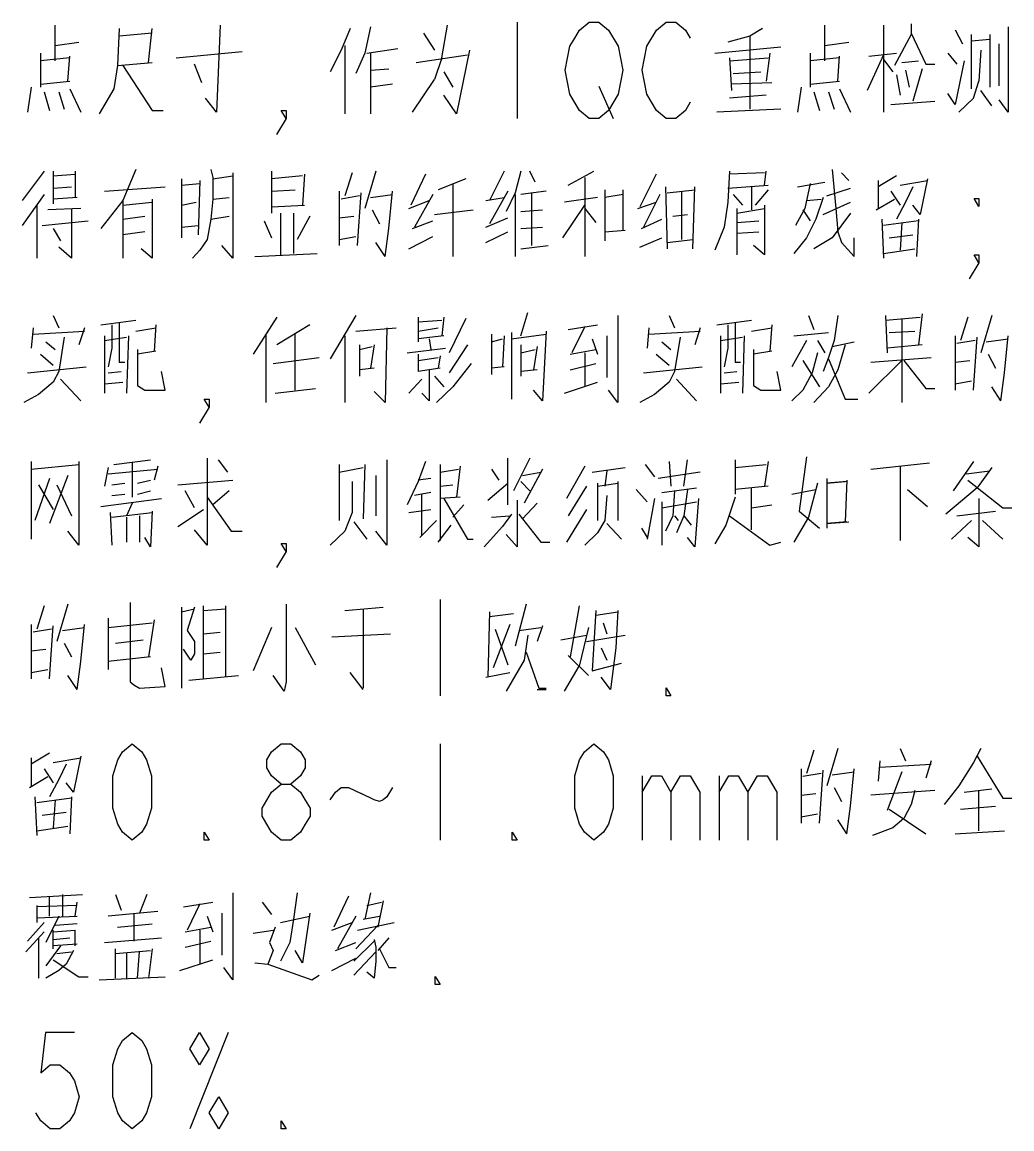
# Model space of a CAD drawing. Header units: millimetres. Extents: x 7 to 507, y -14 to 339.
# Drawn here: x 49.59 to 70.17, y 39.06 to 62.06 of the extents above; entities that cross this region are included whole.
import ezdxf

# ---------------------------------------------------------------- set-up
doc = ezdxf.new("R2010")
doc.units = ezdxf.units.MM
doc.header["$LTSCALE"] = 23.1
doc.layers.get('0').update_dxf_attribs({"linetype": 'CONTINUOUS'})

msp = doc.modelspace()

# ---------------------------------------------------------------- linework, layer by layer
at = {"color": 2}
for p, q in [((50.2798, 61.2539), (50.2798, 61.9958)), ((52.2226, 61.2216), (52.2988, 61.9313)), ((56.4131, 61.9313), (56.2226, 61.4797)), ((58.3179, 61.3184), (58.4322, 61.9958)), ((59.8798, 62.0603), (59.8798, 60.0603)), ((66.2798, 61.2539), (66.2798, 61.9958)), ((67.4988, 61.9958), (67.4988, 60.1894)), ((68.0703, 62.0281), (68.0703, 61.8345)), ((68.9845, 61.899), (69.1369, 61.6087)), ((50.2798, 61.5765), (50.775, 61.641)), ((52.2988, 61.8345), (51.6131, 61.77)), ((57.9369, 61.8345), (58.1655, 61.4797)), ((64.7179, 61.77), (64.7179, 60.2539)), ((66.2798, 61.5765), (66.775, 61.641)), ((68.0703, 61.8023), (67.7274, 61.1571)), ((69.3274, 60.6732), (69.3274, 61.8023)), ((69.3274, 61.6732), (69.7084, 61.7055)), ((69.7084, 61.8023), (69.7084, 60.7055)), ((49.975, 61.4152), (49.975, 60.7055)), ((52.7941, 61.3184), (54.1655, 61.4474)), ((56.2226, 61.4797), (55.9941, 61.0281)), ((56.2988, 61.5765), (56.2988, 60.1571)), ((56.756, 61.4152), (57.4036, 61.5119)), ((56.8322, 61.4152), (56.8322, 60.1571)), ((63.9941, 61.4152), (65.3655, 61.5442)), ((65.1369, 61.4152), (65.0607, 60.8345)), ((65.975, 61.4152), (65.975, 60.7055)), ((67.1941, 61.3506), (67.7655, 61.4152)), ((68.8322, 61.4152), (69.0226, 61.1894)), ((69.5179, 61.4797), (69.4798, 60.8345)), ((69.8988, 60.7377), (69.8988, 61.6087)), ((50.5845, 61.3184), (49.975, 61.2539)), ((50.5465, 60.8345), (50.5845, 61.3506)), ((51.575, 61.1571), (52.2988, 61.2216)), ((53.3274, 60.8023), (53.175, 61.1894)), ((57.7845, 61.2216), (58.8512, 61.3829)), ((58.3179, 61.3184), (58.1655, 60.8668)), ((64.2988, 61.3184), (64.3369, 60.641)), ((64.2988, 61.2539), (65.0988, 61.3184)), ((66.5845, 61.3184), (65.975, 61.2539)), ((66.5465, 60.8345), (66.5845, 61.3506)), ((67.4988, 61.3829), (67.156, 60.641)), ((67.4988, 61.2861), (67.6893, 61.0281)), ((67.8798, 61.2216), (68.2226, 61.2539)), ((56.8322, 61.0603), (57.2131, 61.0926)), ((58.356, 61.0281), (58.5465, 60.7055)), ((64.375, 60.9958), (64.9465, 61.0281)), ((67.7655, 60.9635), (67.8417, 60.5442)), ((67.956, 61.0603), (68.0322, 60.7055)), ((68.2988, 61.0926), (68.1084, 60.4152)), ((49.975, 60.77), (50.5845, 60.8345)), ((57.2893, 60.77), (56.8322, 60.7055)), ((57.7084, 60.1894), (58.1655, 60.8668)), ((61.5798, 60.727), (61.8798, 60.0603)), ((65.175, 60.8023), (64.3369, 60.77)), ((65.975, 60.77), (66.5845, 60.8345)), ((49.7845, 60.7055), (49.7084, 60.1894)), ((50.0512, 60.6087), (50.1655, 60.2216)), ((50.356, 60.6087), (50.4703, 60.2539)), ((50.5845, 60.6732), (50.8131, 60.1894)), ((65.0607, 60.5442), (64.2988, 60.4797)), ((65.7846, 60.7055), (65.7084, 60.1894)), ((66.0512, 60.6087), (66.1655, 60.2216)), ((66.356, 60.6087), (66.4703, 60.2539)), ((66.5845, 60.6732), (66.8131, 60.1894)), ((69.7465, 60.3184), (69.5179, 60.641)), ((67.6512, 60.3506), (68.5655, 60.4152)), ((65.3655, 60.2539), (64.0322, 60.1894)), ((50.0512, 58.9636), (49.5941, 58.3506)), ((50.2417, 58.9636), (50.2417, 58.2861)), ((50.2417, 58.8668), (50.6988, 58.899)), ((50.6988, 58.9636), (50.6988, 58.4152)), ((54.775, 58.9636), (54.775, 58.0926)), ((55.4607, 58.899), (55.4226, 58.2539)), ((56.4512, 58.9313), (56.2988, 58.4474)), ((56.9465, 58.9636), (56.7179, 58.1894)), ((57.975, 58.899), (57.6703, 58.2539)), ((59.6131, 58.9636), (59.3084, 58.3506)), ((60.2607, 58.7377), (60.1465, 58.9636)), ((60.9465, 58.6732), (61.4798, 58.9636)), ((62.775, 58.899), (62.4322, 58.2216)), ((65.0226, 58.9313), (64.2988, 58.899)), ((65.0226, 58.6732), (65.0607, 58.9636)), ((66.6226, 58.9313), (66.775, 58.77)), ((52.9084, 58.8023), (52.9084, 57.5765)), ((52.9084, 58.6732), (53.2893, 58.7055)), ((53.2893, 58.77), (53.2512, 57.641)), ((53.556, 58.8023), (53.975, 58.8668)), ((55.4226, 58.8668), (54.775, 58.8023)), ((58.8131, 58.8023), (58.2417, 58.5765)), ((58.5465, 58.7055), (58.5465, 57.1894)), ((61.2893, 58.8345), (61.2893, 57.1894)), ((64.2607, 58.6087), (65.0988, 58.6732)), ((65.7084, 58.641), (66.2798, 58.7377)), ((67.7655, 58.8668), (67.3846, 58.641)), ((67.3846, 58.77), (67.3846, 58.1894)), ((67.8417, 58.6732), (68.4131, 58.77)), ((50.0512, 58.4797), (49.5941, 57.8345)), ((50.2417, 58.6087), (50.6226, 58.641)), ((51.3084, 58.5442), (52.5655, 58.641)), ((54.775, 58.5442), (55.2703, 58.5765)), ((56.1845, 58.5442), (56.1845, 57.4152)), ((56.6036, 58.4474), (56.2226, 58.3829)), ((56.5655, 57.4152), (56.6417, 58.5119)), ((56.8322, 58.4152), (57.2893, 58.4797)), ((58.1274, 58.4797), (57.7465, 57.8023)), ((59.6893, 58.5442), (59.3084, 57.8668)), ((59.8417, 58.4797), (59.8417, 57.1894)), ((60.4893, 58.5442), (59.956, 58.4797)), ((60.1845, 58.5119), (60.1845, 57.4152)), ((61.7084, 58.5765), (61.7084, 57.5119)), ((62.0893, 58.4797), (61.7084, 58.4152)), ((62.0893, 57.7377), (62.0893, 58.5765)), ((62.8512, 58.4797), (62.5084, 57.8023)), ((62.9655, 58.641), (63.0036, 57.3506)), ((63.0036, 58.5119), (63.575, 58.5765)), ((63.3084, 57.5442), (63.3084, 58.5442)), ((63.5369, 57.3506), (63.575, 58.641)), ((64.375, 58.4797), (64.5655, 58.2539)), ((64.756, 58.641), (64.756, 58.1571)), ((65.0988, 58.5765), (64.8322, 58.2539)), ((66.3179, 58.4474), (66.8131, 58.6087)), ((67.6512, 58.5442), (67.8417, 58.2539)), ((49.8988, 58.2539), (49.8988, 57.1571)), ((50.7369, 58.4152), (50.2417, 58.3829)), ((51.6893, 58.3506), (51.6893, 57.1571)), ((51.6893, 58.2539), (52.2988, 58.3184)), ((52.9084, 58.2539), (53.2131, 58.3184)), ((53.556, 58.3829), (53.8988, 58.4152)), ((54.775, 58.2216), (55.4607, 58.2539)), ((57.6322, 58.1894), (58.0512, 58.3506)), ((59.2322, 58.3506), (59.6131, 58.4152)), ((60.8322, 57.5765), (61.2893, 58.2539)), ((61.556, 58.4152), (60.8703, 58.3184)), ((62.3941, 58.1894), (62.775, 58.3184)), ((65.8988, 58.3506), (66.2036, 58.3829)), ((66.2417, 58.0603), (66.8131, 58.3184)), ((67.3465, 58.1571), (67.7274, 58.3829)), ((50.8131, 58.1894), (50.1274, 58.1571)), ((51.6893, 57.9636), (52.1465, 58.0281)), ((53.5179, 57.9636), (53.8988, 58.0281)), ((54.9655, 58.0926), (54.9655, 57.2216)), ((55.2322, 58.0926), (55.2322, 57.2539)), ((55.575, 58.0281), (55.3084, 57.5442)), ((56.1845, 57.9958), (56.4893, 58.0281)), ((56.8703, 58.1571), (57.0226, 57.8668)), ((58.1655, 58.0603), (58.9655, 58.1571)), ((59.2322, 57.8023), (59.6893, 57.9958)), ((59.956, 58.1248), (60.4131, 58.1571)), ((61.2893, 58.1894), (61.5179, 57.899)), ((62.4703, 57.77), (62.8893, 57.9636)), ((63.1179, 58.0281), (63.4226, 58.0603)), ((64.4512, 58.1894), (64.4512, 57.2216)), ((64.4512, 58.0926), (65.0226, 58.1894)), ((65.8226, 58.1571), (65.975, 57.9313)), ((67.4607, 57.9636), (67.4988, 57.1571)), ((68.2226, 57.9636), (68.1845, 57.1894)), ((50.0131, 57.8345), (50.9655, 57.9313)), ((50.2417, 57.77), (50.3941, 57.5119)), ((52.9084, 57.8023), (53.2512, 57.8345)), ((54.6226, 57.9313), (54.775, 57.5765)), ((57.7084, 57.77), (58.1274, 57.9313)), ((59.956, 57.77), (60.4131, 57.8023)), ((61.7084, 57.7055), (62.1274, 57.7377)), ((64.4512, 57.899), (64.9084, 57.9313)), ((68.2226, 57.9313), (67.4988, 57.8345)), ((67.8798, 57.899), (67.8417, 57.3184)), ((52.1465, 57.7055), (51.6893, 57.641)), ((56.1845, 57.5442), (56.5274, 57.6087)), ((57.6322, 57.3506), (58.1274, 57.6087)), ((59.2322, 57.4797), (59.6893, 57.7055)), ((62.4322, 57.3829), (62.8893, 57.5765)), ((63.0036, 57.4797), (63.5369, 57.5442)), ((64.4512, 57.6732), (64.9084, 57.7055)), ((67.6131, 57.5765), (68.1084, 57.641)), ((57.1369, 57.1894), (56.9465, 57.4797)), ((59.956, 57.3506), (60.5274, 57.4152)), ((67.4988, 57.2539), (68.1465, 57.3506)), ((54.4322, 57.1894), (55.7274, 57.2539)), ((50.2417, 55.9635), (50.356, 55.7055)), ((54.8893, 55.9313), (54.3941, 55.1571)), ((56.5274, 55.9635), (55.9941, 55.0603)), ((57.8226, 55.9313), (57.8226, 55.4152)), ((58.356, 55.9313), (58.3179, 55.5442)), ((58.8131, 55.899), (58.4703, 55.1894)), ((59.956, 55.5442), (60.1084, 56.0281)), ((63.0417, 55.9635), (63.156, 55.7055)), ((65.9369, 55.9635), (66.0512, 55.6732)), ((67.5369, 55.9635), (67.575, 55.1894)), ((67.5369, 55.8668), (68.2607, 55.9313)), ((67.8798, 55.899), (67.8798, 54.1571)), ((68.2988, 55.9958), (68.2226, 55.3506)), ((69.2512, 55.9313), (69.0988, 55.4474)), ((69.7465, 55.9635), (69.5179, 55.1894)), ((49.8226, 55.7055), (49.7845, 55.2861)), ((50.8893, 55.7055), (50.775, 55.3506)), ((51.2322, 55.77), (51.956, 55.8668)), ((51.6131, 55.8023), (51.6131, 54.9958)), ((51.956, 55.641), (52.375, 55.7055)), ((52.375, 55.77), (52.3369, 55.2216)), ((55.575, 55.77), (54.8893, 55.3506)), ((56.5274, 55.641), (57.3655, 55.7055)), ((57.8226, 55.8345), (58.3179, 55.8668)), ((57.8226, 55.641), (58.2417, 55.7055)), ((60.9465, 55.6732), (61.556, 55.77)), ((61.2893, 55.7377), (61.0226, 55.1894)), ((62.6226, 55.7055), (62.5846, 55.2861)), ((63.6893, 55.7055), (63.575, 55.3506)), ((64.0322, 55.77), (64.756, 55.8668)), ((64.4131, 55.8023), (64.4131, 54.9958)), ((64.756, 55.641), (65.175, 55.7055)), ((65.175, 55.77), (65.1369, 55.2216)), ((49.8226, 55.5765), (50.8893, 55.641)), ((51.3084, 55.5442), (51.3084, 54.3506)), ((51.3084, 55.4474), (51.7655, 55.5119)), ((51.8036, 55.5442), (51.7655, 54.3506)), ((54.6607, 55.5765), (54.6607, 54.1571)), ((55.2703, 54.4152), (55.2703, 55.5765)), ((56.2988, 55.5442), (56.2988, 54.1571)), ((58.356, 55.5442), (57.8226, 55.4797)), ((58.0512, 55.4797), (58.0893, 55.2539)), ((59.3464, 55.5765), (59.3464, 54.7377)), ((59.3464, 55.4152), (59.575, 55.4797)), ((59.6131, 55.5442), (59.575, 54.899)), ((59.7655, 55.6087), (59.7655, 54.2216)), ((59.7655, 55.4797), (60.4893, 55.5765)), ((61.4417, 55.4797), (61.556, 55.1571)), ((61.7465, 55.5442), (61.7465, 54.6732)), ((62.6226, 55.5765), (63.6893, 55.641)), ((64.1084, 55.5442), (64.1084, 54.3506)), ((64.1084, 55.4474), (64.5655, 55.5119)), ((64.6036, 55.5442), (64.5655, 54.3506)), ((65.8988, 55.4474), (65.5941, 54.899)), ((65.6322, 55.5442), (66.356, 55.6087)), ((66.1274, 55.4474), (66.2798, 55.1894)), ((67.6131, 55.6087), (68.1465, 55.641)), ((68.9845, 55.5442), (68.9845, 54.4152)), ((69.4036, 55.4474), (69.0226, 55.3829)), ((69.3655, 54.4152), (69.4417, 55.5119)), ((69.6322, 55.4152), (70.0893, 55.4797)), ((50.0893, 55.4152), (50.2798, 55.2539)), ((52.375, 55.2216), (51.9941, 55.1571)), ((56.6036, 55.3506), (56.6036, 54.7055)), ((56.6036, 55.2539), (56.8703, 55.3184)), ((56.9084, 55.3506), (56.8322, 54.8668)), ((57.5941, 55.1894), (58.3941, 55.2861)), ((58.8512, 55.3506), (58.4703, 54.77)), ((59.956, 55.3506), (59.956, 54.7055)), ((59.956, 55.1894), (60.2607, 55.2539)), ((60.2988, 55.3184), (60.2226, 54.8345)), ((60.9845, 55.1571), (61.5179, 55.2539)), ((62.8893, 55.4152), (63.0798, 55.2539)), ((65.175, 55.2216), (64.7941, 55.1571)), ((66.4322, 55.3184), (66.8893, 55.4152)), ((68.2988, 55.3506), (67.575, 55.2861)), ((49.975, 55.1571), (50.2417, 54.9313)), ((51.6131, 54.9958), (51.7274, 54.9958)), ((54.8131, 54.9635), (55.7655, 55.0926)), ((57.8226, 55.1571), (57.8226, 54.8023)), ((57.8226, 55.0281), (58.2417, 55.0926)), ((58.2798, 55.1248), (58.2417, 54.8668)), ((61.2893, 55.1894), (61.2893, 54.4797)), ((62.775, 55.1571), (63.0417, 54.9313)), ((64.4131, 54.9958), (64.5274, 54.9958)), ((65.8226, 55.0281), (66.1655, 54.4797)), ((67.8798, 55.0281), (67.1941, 54.3506)), ((67.2322, 54.9958), (68.4893, 55.0926)), ((68.9845, 54.9958), (69.2893, 55.0281)), ((69.6703, 55.1571), (69.8226, 54.8668)), ((49.7084, 54.77), (50.9274, 54.899)), ((51.3845, 54.77), (51.6512, 54.8023)), ((56.9084, 54.8668), (56.6036, 54.8345)), ((58.2798, 54.8668), (57.8226, 54.8023)), ((59.6131, 54.899), (59.3464, 54.8668)), ((60.2988, 54.8345), (59.956, 54.8023)), ((60.9845, 54.8345), (61.5179, 54.9635)), ((62.5084, 54.77), (63.7274, 54.899)), ((64.1846, 54.77), (64.4512, 54.8023)), ((50.3941, 54.641), (50.8131, 54.1894)), ((51.3084, 54.5442), (51.6893, 54.5764)), ((57.8988, 54.641), (57.6322, 54.3506)), ((58.1655, 54.7055), (58.356, 54.4797)), ((60.8703, 54.3506), (61.556, 54.5764)), ((63.1941, 54.641), (63.6131, 54.1894)), ((64.1084, 54.5442), (64.4893, 54.5764)), ((68.9845, 54.5442), (69.3274, 54.6087)), ((54.8512, 54.3506), (55.6893, 54.4474)), ((65.8226, 54.4152), (65.5941, 54.1894)), ((66.356, 54.4797), (66.0512, 54.1571)), ((69.9369, 54.1894), (69.7465, 54.4797)), ((49.7845, 52.9313), (49.7845, 51.3184)), ((51.4988, 52.8668), (52.2607, 52.9635)), ((53.6703, 52.9635), (53.8607, 52.7055)), ((59.6893, 52.0281), (59.6893, 52.9958)), ((60.1465, 52.9958), (59.8036, 52.3184)), ((63.0417, 52.9313), (63.0798, 52.4152)), ((63.3465, 52.4152), (63.4226, 52.9635)), ((64.4131, 52.9635), (64.4131, 52.2539)), ((65.0988, 52.9313), (65.0226, 52.4152)), ((65.8988, 53.0281), (65.7465, 51.899)), ((69.3655, 52.9313), (68.9465, 52.3184)), ((49.7845, 52.77), (50.775, 52.8668)), ((51.3845, 52.8023), (51.3084, 52.4152)), ((51.3845, 52.6732), (52.4131, 52.77)), ((51.8798, 52.899), (51.8798, 52.1894)), ((52.4131, 52.8345), (52.3369, 52.5442)), ((56.1845, 52.8668), (56.1845, 51.7055)), ((56.1845, 52.7055), (56.6798, 52.8023)), ((56.7179, 52.8668), (56.6798, 51.7377)), ((58.2798, 52.8668), (58.2798, 51.2861)), ((58.2798, 52.7055), (58.6607, 52.77)), ((58.6988, 52.8345), (58.6226, 52.1894)), ((59.3464, 52.77), (59.4988, 52.5442)), ((59.9941, 52.641), (60.375, 52.7055)), ((60.4131, 52.77), (60.0322, 52.0603)), ((61.2893, 52.8345), (60.9084, 52.1571)), ((61.4417, 52.7055), (62.1274, 52.8023)), ((61.7465, 52.7377), (61.7084, 52.4152)), ((62.5465, 52.8668), (62.7369, 52.6087)), ((63.6893, 52.7055), (62.8131, 52.5765)), ((64.4131, 52.8023), (65.0607, 52.8668)), ((67.2322, 52.77), (68.4512, 52.899)), ((67.8417, 52.8345), (67.8417, 51.2861)), ((69.2131, 52.6732), (69.7084, 52.7377)), ((50.1655, 52.5765), (49.8607, 51.7055)), ((49.9369, 52.4474), (50.2417, 51.9313)), ((50.5465, 52.641), (50.1655, 51.641)), ((50.3179, 52.4474), (50.6226, 51.8023)), ((51.4607, 52.4474), (51.7274, 52.4797)), ((51.9941, 52.4797), (52.2607, 52.5442)), ((52.8322, 52.4474), (53.975, 52.5442)), ((56.9465, 52.641), (56.9465, 51.8023)), ((58.0893, 52.5765), (57.8226, 52.5442)), ((58.2798, 52.4152), (58.5465, 52.4474)), ((59.2703, 52.1248), (59.6893, 52.4797)), ((59.956, 52.5119), (60.1465, 52.3184)), ((61.556, 52.4797), (61.556, 51.7055)), ((61.556, 52.4152), (61.975, 52.4797)), ((61.975, 52.5119), (61.975, 51.7055)), ((66.3179, 52.5765), (66.3179, 51.5442)), ((66.3179, 52.4797), (66.6988, 52.5119)), ((66.7369, 52.5119), (66.3179, 52.4797)), ((66.7369, 52.5442), (66.6988, 51.6732)), ((51.4607, 52.2216), (51.7274, 52.2539)), ((51.9941, 52.2539), (52.2607, 52.3184)), ((53.175, 51.9635), (52.9845, 52.3184)), ((53.8988, 52.3184), (53.556, 52.0281)), ((58.0893, 52.2861), (57.7465, 52.2216)), ((57.8988, 51.3829), (57.8988, 52.2539)), ((61.3274, 52.4152), (60.9465, 51.8023)), ((62.356, 52.3506), (62.5846, 52.0926)), ((62.8893, 52.2861), (63.6131, 52.3829)), ((65.0988, 52.4152), (64.4131, 52.3506)), ((64.756, 51.5119), (64.756, 52.3829)), ((65.5941, 52.2539), (66.0893, 52.3506)), ((67.9941, 52.3506), (68.4131, 51.9958)), ((51.2322, 51.9958), (52.4893, 52.1571)), ((51.8798, 52.0603), (51.7655, 51.8023)), ((58.6988, 52.1894), (58.2798, 52.1571)), ((58.775, 52.0281), (58.5465, 51.77)), ((60.2988, 52.0603), (59.9941, 51.7377)), ((62.7369, 52.1571), (62.5846, 51.3184)), ((62.8893, 52.0926), (62.8893, 51.1894)), ((62.8893, 51.9635), (63.6131, 52.0926)), ((64.756, 51.9635), (65.175, 52.0281)), ((51.4226, 51.8668), (51.4607, 51.1894)), ((51.4607, 51.77), (52.2988, 51.8668)), ((51.7655, 51.77), (51.7655, 51.2539)), ((52.0322, 51.8023), (52.0322, 51.2539)), ((52.8322, 51.5765), (53.3655, 51.9313)), ((57.6322, 51.8668), (58.0893, 51.9313)), ((59.3464, 51.77), (59.7274, 51.8023)), ((61.3274, 51.9313), (60.9084, 51.2539)), ((63.156, 51.8023), (63.2322, 51.7055)), ((63.3465, 51.8023), (63.4988, 51.6087)), ((65.7465, 51.899), (66.1655, 51.5442)), ((69.0226, 51.8023), (69.8226, 51.899)), ((56.4893, 51.6732), (56.756, 51.3184)), ((58.2036, 51.7055), (57.8607, 51.3506)), ((58.2417, 51.2539), (58.5084, 51.6087)), ((61.7465, 51.641), (62.0512, 51.3184)), ((62.4703, 51.5442), (62.5846, 51.3506)), ((66.3179, 51.641), (66.775, 51.6732)), ((66.7369, 51.6732), (66.3179, 51.641)), ((69.3274, 51.7055), (68.9084, 51.3184)), ((69.556, 51.7055), (69.975, 51.3184)), ((50.0512, 49.9313), (49.8988, 49.4474)), ((50.5465, 49.9635), (50.3179, 49.1894)), ((53.3655, 48.4152), (53.3655, 49.9313)), ((53.8226, 49.9313), (53.8226, 48.4474)), ((58.2798, 50.0603), (58.2798, 48.0603)), ((60.0703, 49.9635), (59.8417, 49.0926)), ((61.175, 49.9313), (60.9845, 48.8668)), ((52.9084, 49.899), (52.9084, 48.2216)), ((52.9084, 49.8023), (53.175, 49.8668)), ((53.3655, 49.8345), (53.8226, 49.8668)), ((56.2988, 49.8345), (57.0988, 49.899)), ((56.6798, 49.8668), (56.6798, 48.2216)), ((59.3084, 49.8023), (59.2703, 48.4474)), ((59.3084, 49.7055), (59.8036, 49.77)), ((61.5179, 49.7377), (61.975, 49.8023)), ((49.7845, 49.5442), (49.7845, 48.4152)), ((50.1655, 48.4152), (50.2417, 49.5119)), ((50.4322, 49.4152), (50.8893, 49.4797)), ((51.3845, 49.6732), (51.3845, 48.6087)), ((51.3845, 49.4797), (52.2988, 49.5765)), ((52.3369, 49.641), (52.2226, 48.8668)), ((54.775, 49.4797), (54.3941, 48.5765)), ((55.2703, 49.4797), (55.6893, 48.7055)), ((59.7274, 49.5442), (59.3845, 48.641)), ((59.9179, 49.4152), (60.375, 49.4797)), ((60.4131, 49.5119), (60.2988, 49.1894)), ((61.3655, 49.4797), (61.175, 48.6732)), ((61.6703, 49.5765), (61.7465, 49.3506)), ((50.2036, 49.4474), (49.8226, 49.3829)), ((51.5369, 49.1571), (52.1084, 49.2216)), ((53.3655, 49.3506), (53.7084, 49.3829)), ((56.0322, 49.2861), (57.2512, 49.3506)), ((59.4226, 49.4474), (59.6893, 48.7055)), ((60.7941, 49.2216), (61.3274, 49.3184)), ((61.3274, 49.1894), (62.1274, 49.3184)), ((49.7845, 48.9958), (50.0893, 49.0281)), ((50.4703, 49.1571), (50.6226, 48.8668)), ((61.6322, 49.0603), (61.7465, 48.8023)), ((52.2607, 48.8668), (51.3845, 48.77)), ((53.3655, 48.9313), (53.7084, 48.9636)), ((60.0703, 48.9636), (60.3369, 48.2216)), ((60.9465, 48.899), (61.3655, 48.4797)), ((49.7845, 48.5442), (50.1274, 48.6087)), ((56.6798, 48.1894), (56.4131, 48.5442)), ((59.2322, 48.4474), (59.7274, 48.5442)), ((60.8703, 48.1571), (61.175, 48.6732)), ((50.7369, 48.1894), (50.5465, 48.4797)), ((53.0607, 48.3829), (54.0893, 48.4797)), ((60.2988, 48.1894), (60.4893, 48.1894)), ((60.3369, 48.2216), (60.4893, 48.2216)), ((58.2798, 47.0603), (58.2798, 45.0603)), ((66.0512, 46.9313), (65.8988, 46.4474)), ((66.5465, 46.9635), (66.3179, 46.1894)), ((67.8417, 46.9635), (67.956, 46.7055)), ((50.1655, 46.8668), (49.7845, 46.641)), ((49.7845, 46.77), (49.7845, 46.1894)), ((50.2417, 46.6732), (50.8131, 46.77)), ((67.4226, 46.7055), (67.3846, 46.2861)), ((68.4893, 46.7055), (68.375, 46.3506)), ((50.0512, 46.5442), (50.2417, 46.2539)), ((65.7846, 46.5442), (65.7846, 45.4152)), ((66.1655, 45.4152), (66.2417, 46.5119)), ((66.4322, 46.4152), (66.8893, 46.4797)), ((67.4226, 46.5765), (68.4893, 46.641)), ((67.8798, 46.4797), (67.575, 45.6732)), ((49.7465, 46.1571), (50.1274, 46.3829)), ((62.4798, 46.3937), (62.4798, 45.0603)), ((64.0798, 46.3937), (64.0798, 45.0603)), ((66.2036, 46.4474), (65.8226, 46.3829)), ((56.9084, 45.899), (56.6417, 46.0281)), ((57.2893, 46.1571), (57.175, 45.9635)), ((65.7846, 45.9958), (66.0893, 46.0281)), ((66.4703, 46.1571), (66.6226, 45.8668)), ((68.5655, 46.0926), (67.2322, 45.9958)), ((69.175, 46.0603), (69.7465, 46.1248)), ((69.4798, 45.2539), (69.4798, 46.0926)), ((49.8607, 45.9635), (49.8988, 45.1571)), ((50.6226, 45.9313), (49.8988, 45.8345)), ((50.2798, 45.899), (50.2417, 45.3184)), ((50.6226, 45.9635), (50.5845, 45.1894)), ((50.0131, 45.5765), (50.5084, 45.641)), ((65.7846, 45.5442), (66.1274, 45.6087)), ((67.6131, 45.7055), (68.375, 45.1894)), ((69.0988, 45.7055), (69.8226, 45.77)), ((49.8988, 45.2539), (50.5465, 45.3506)), ((66.7369, 45.1894), (66.5465, 45.4797)), ((68.9845, 45.1894), (70.0131, 45.2539)), ((49.7465, 43.8668), (50.8512, 43.9313)), ((50.4322, 43.9313), (50.4322, 43.4797)), ((51.5369, 43.9313), (51.6512, 43.6087)), ((52.1845, 43.9313), (52.0322, 43.5442)), ((56.8322, 43.9635), (56.7179, 43.4152)), ((49.8988, 43.7055), (49.8988, 43.3506)), ((50.7369, 43.7055), (49.8988, 43.6732)), ((50.1655, 43.4797), (50.1655, 43.899)), ((50.6988, 43.4797), (50.7369, 43.77)), ((52.9465, 43.6732), (53.556, 43.77)), ((53.2893, 43.7377), (53.0226, 43.1894)), ((54.5845, 43.77), (54.775, 43.5119)), ((56.375, 43.899), (56.0703, 43.2539)), ((56.756, 43.7055), (57.0607, 43.77)), ((57.0988, 43.8023), (56.9845, 43.2539)), ((49.8988, 43.4474), (50.7369, 43.4797)), ((50.356, 43.4797), (50.0893, 42.9313)), ((52.4131, 43.5764), (51.3845, 43.4797)), ((51.9179, 43.5442), (51.9179, 42.9635)), ((53.4417, 43.4797), (53.556, 43.1571)), ((53.7465, 43.5442), (53.7465, 42.6732)), ((54.9655, 43.3506), (55.575, 43.4797)), ((56.5274, 43.4797), (56.1465, 42.8023)), ((56.6798, 43.4152), (57.0226, 43.4797)), ((50.0512, 43.3506), (49.7084, 42.9635)), ((50.7369, 43.3184), (50.2798, 43.2861)), ((51.575, 43.2539), (52.2988, 43.3184)), ((52.9845, 43.1571), (53.5179, 43.2539)), ((56.0322, 43.1894), (56.4512, 43.3506)), ((56.5274, 42.8023), (56.9845, 43.2861)), ((56.5655, 43.1894), (57.3274, 43.3506)), ((50.0512, 43.1571), (49.6703, 42.7377)), ((49.9369, 43.0281), (49.9369, 42.1894)), ((50.2417, 42.8023), (50.2417, 43.1894)), ((50.2417, 43.1571), (50.6988, 43.1894)), ((50.2417, 42.9958), (50.5845, 43.0281)), ((50.6988, 42.8668), (50.6988, 43.1894)), ((51.3084, 42.9313), (52.4893, 43.0281)), ((53.2893, 43.1894), (53.2893, 42.4797)), ((54.3941, 43.1248), (54.8131, 43.1894)), ((57.2131, 43.0281), (56.9845, 42.77)), ((50.3941, 42.8668), (50.0893, 42.4474)), ((50.7369, 42.899), (50.2417, 42.8668)), ((51.5369, 42.1894), (51.5369, 42.8023)), ((52.2988, 42.8023), (52.2226, 42.1894)), ((52.9845, 42.8345), (53.5179, 42.9635)), ((56.1084, 42.77), (56.5274, 42.9313)), ((56.9084, 42.9635), (56.4893, 42.5442)), ((50.3179, 42.7055), (50.6226, 42.7377)), ((51.5369, 42.7055), (52.2607, 42.77)), ((51.7655, 42.7055), (51.7655, 42.1894)), ((51.9941, 42.1894), (52.0322, 42.7377)), ((52.8703, 42.3506), (53.556, 42.5764)), ((56.0322, 42.3506), (56.5274, 42.6087)), ((56.9465, 42.7377), (56.4893, 42.2539)), ((51.1941, 42.1571), (52.5655, 42.2216)), ((53.8798, 41.0603), (53.0798, 39.0603))]:
    msp.add_line(p, q, dxfattribs=at)
for points in [[(51.6131, 61.9313), (51.575, 61.1571), (51.4988, 60.6732), (51.1941, 60.1571)], [(53.7084, 61.9958), (53.6322, 60.1894), (53.4036, 60.4797)], [(56.8322, 61.9635), (56.7179, 61.4152), (56.5274, 60.9958)], [(61.1798, 60.227), (60.9798, 60.5603), (60.8798, 61.0603), (60.9798, 61.5603), (61.0798, 61.727), (61.1798, 61.8937), (61.3798, 62.0603), (61.5798, 62.0603), (61.7798, 61.8937), (61.9798, 61.5603)], [(62.5798, 61.5603), (62.7798, 61.8937), (62.9798, 62.0603), (63.1798, 62.0603), (63.3798, 61.8937), (63.4798, 61.727)], [(64.9845, 61.9313), (64.7179, 61.77), (64.2607, 61.641)], [(70.0893, 61.9635), (70.0893, 60.1894), (69.8988, 60.4474)], [(68.0703, 61.8345), (68.375, 61.1894), (68.5655, 61.1894)], [(58.8893, 61.4797), (58.6226, 60.1571), (58.356, 60.5442)], [(61.9798, 61.5603), (62.0798, 61.0603), (61.9798, 60.5603)], [(62.5798, 60.5603), (62.4798, 61.0603), (62.5798, 61.5603)], [(69.175, 61.2539), (68.9845, 60.3506), (68.8322, 60.5765)], [(51.6893, 61.1571), (52.2988, 60.2216), (52.5274, 60.2216)], [(69.0607, 60.1894), (69.3655, 60.4797), (69.4798, 60.8345)], [(61.9798, 60.5603), (61.7798, 60.227), (61.5798, 60.0603), (61.3798, 60.0603), (61.1798, 60.227)], [(63.4798, 60.3937), (63.3798, 60.227), (63.1798, 60.0603), (62.9798, 60.0603), (62.7798, 60.227), (62.5798, 60.5603)], [(55.0798, 60.0603), (54.9798, 60.227), (55.0798, 60.227), (55.0798, 60.0603), (54.8798, 59.727)], [(51.956, 58.9958), (51.6893, 58.3506), (51.2322, 57.77)], [(53.5179, 58.9958), (53.556, 58.8345), (53.556, 58.3829), (53.5179, 57.9636), (53.4417, 57.5442), (53.2893, 57.3184), (53.1369, 57.1571)], [(53.975, 58.9313), (53.975, 57.1571), (53.7465, 57.4152)], [(59.956, 58.9636), (59.8417, 58.5119), (59.6512, 58.1248)], [(64.2988, 58.9636), (64.2607, 58.3184), (64.1846, 57.8023), (63.9941, 57.3184)], [(66.4322, 58.9958), (66.5084, 58.1894), (66.5465, 57.7055), (66.6226, 57.4797), (66.8893, 57.1894), (66.8893, 57.5765)], [(65.975, 58.7055), (65.8607, 58.1894), (65.6703, 57.8345)], [(68.4131, 58.8023), (68.2607, 58.0603), (68.1084, 58.2539)], [(57.1369, 57.1894), (57.2131, 57.77), (57.2893, 58.5442)], [(68.1084, 58.641), (67.956, 58.3184), (67.7655, 57.9636)], [(52.2988, 58.3829), (52.2988, 57.1571), (52.0703, 57.3506)], [(65.0226, 58.2539), (65.0226, 57.2216), (64.7941, 57.4152)], [(66.2417, 58.4152), (66.0893, 57.9636), (65.8988, 57.5765), (65.6322, 57.2539)], [(69.4798, 58.3937), (69.4798, 58.227), (69.3798, 58.3937), (69.4798, 58.3937)], [(50.6226, 58.1894), (50.6226, 57.1571), (50.356, 57.3829)], [(66.8131, 58.0926), (66.4322, 57.5765), (66.0512, 57.3506)], [(69.4798, 57.0603), (69.3798, 57.227), (69.4798, 57.227), (69.4798, 57.0603), (69.2798, 56.727)], [(61.975, 55.9635), (61.975, 54.1571), (61.7845, 54.4152)], [(66.5465, 55.9635), (66.4703, 55.4474), (66.356, 55.0926), (66.2417, 54.8023)], [(51.4607, 55.77), (51.4607, 55.2861), (51.3845, 54.899)], [(57.175, 55.7055), (57.1369, 54.1571), (56.9084, 54.3829)], [(64.2607, 55.77), (64.2607, 55.2861), (64.1846, 54.899)], [(50.4703, 55.5119), (50.356, 54.8023), (50.2417, 54.5764), (49.9369, 54.3184), (49.6322, 54.1571)], [(60.4893, 55.641), (60.4131, 54.1894), (60.2226, 54.4152)], [(63.2703, 55.5119), (63.156, 54.8023), (63.0417, 54.5764), (62.7369, 54.3184), (62.4322, 54.1571)], [(69.9369, 54.1894), (70.0131, 54.77), (70.0893, 55.5442)], [(51.9941, 55.2539), (51.9941, 54.5119), (52.1465, 54.4152)], [(64.7941, 55.2539), (64.7941, 54.5119), (64.9465, 54.4152)], [(66.6988, 55.3506), (66.5465, 54.8345), (66.356, 54.4797)], [(66.1274, 55.1894), (66.0131, 54.77), (65.8226, 54.4152)], [(66.356, 55.0603), (66.6988, 54.2216), (66.9655, 54.2216)], [(67.9179, 55.0281), (68.375, 54.4474), (68.5655, 54.4474)], [(52.1465, 54.4152), (52.5655, 54.4152), (52.4893, 54.8023)], [(58.0512, 54.8345), (58.0512, 54.1894), (57.8988, 54.3506)], [(58.9274, 54.9635), (58.5465, 54.4797), (58.2036, 54.1571)], [(64.9465, 54.4152), (65.3655, 54.4152), (65.2893, 54.8023)], [(53.4798, 54.0603), (53.3798, 54.227), (53.4798, 54.227), (53.4798, 54.0603), (53.2798, 53.727)], [(50.775, 52.9313), (50.775, 51.1894), (50.5465, 51.4797)], [(53.4417, 52.9958), (53.4417, 51.1894), (53.175, 51.5119)], [(57.175, 52.9635), (57.175, 51.1894), (56.9465, 51.4797)], [(57.975, 52.9313), (57.8226, 52.5119), (57.5941, 52.0281)], [(69.7465, 52.8023), (69.4417, 52.3829), (68.7941, 51.8345)], [(56.4512, 52.5119), (56.4512, 51.8668), (56.2988, 51.4797), (55.9941, 51.1894)], [(66.1274, 52.4797), (65.9369, 51.77), (65.6322, 51.2539)], [(69.2512, 52.5442), (69.975, 51.9635), (70.1655, 51.9635)], [(61.7465, 52.2216), (61.7084, 51.7055), (61.556, 51.4474), (61.2893, 51.1894)], [(63.156, 52.3184), (63.1179, 51.8023), (62.9655, 51.4797)], [(63.4226, 52.3506), (63.3465, 51.8023), (63.1941, 51.4474)], [(53.4417, 52.1894), (53.9369, 51.4797), (54.1655, 51.4797)], [(58.356, 52.1571), (58.8512, 51.3184), (58.9655, 51.3184)], [(59.8798, 52.1248), (59.8798, 51.1571), (59.6512, 51.4152)], [(63.6512, 52.1571), (63.575, 51.1571), (63.4226, 51.3506)], [(64.4131, 52.1894), (64.2226, 51.6087), (63.9941, 51.2216)], [(69.4798, 52.1571), (69.4798, 51.1571), (69.2512, 51.3506)], [(52.2988, 51.899), (52.2607, 51.1571), (52.1465, 51.3506)], [(59.7655, 51.8345), (59.575, 51.5765), (59.1941, 51.1571)], [(59.9179, 51.8345), (60.375, 51.2539), (60.5655, 51.2539)], [(64.2988, 51.8023), (65.1369, 51.1894), (65.3655, 51.2539)], [(55.0798, 51.0603), (54.9798, 51.227), (55.0798, 51.227), (55.0798, 51.0603), (54.8798, 50.727)], [(51.8417, 49.9958), (51.8417, 48.3506), (51.9179, 48.2861), (52.0322, 48.2216), (52.5655, 48.2539), (52.4893, 48.641)], [(55.0798, 49.9635), (55.0798, 48.3506), (55.0417, 48.1571), (54.8131, 48.4797)], [(53.175, 49.899), (53.0226, 49.4152), (53.175, 49.1894), (53.175, 48.9313), (53.0988, 48.8023), (52.9465, 49.0281)], [(61.5179, 49.8345), (61.4417, 48.5765), (62.0512, 48.7377)], [(61.975, 49.8345), (61.9369, 49.0603), (61.8226, 48.1894), (61.6322, 48.4474)], [(50.7369, 48.1894), (50.8131, 48.77), (50.8893, 49.5442)], [(60.1084, 49.3184), (60.0322, 48.8023), (59.6512, 48.1571)], [(63.0798, 48.0603), (62.9798, 48.0603), (62.9798, 48.227), (63.0798, 48.0603)], [(51.8798, 45.0603), (51.6798, 45.227), (51.5798, 45.3937), (51.4798, 45.727), (51.4798, 46.3937), (51.5798, 46.727), (51.6798, 46.8937), (51.8798, 47.0603), (52.0798, 46.8937), (52.1798, 46.727), (52.2798, 46.3937), (52.2798, 45.727), (52.1798, 45.3937), (52.0798, 45.227), (51.8798, 45.0603)], [(54.9798, 46.227), (54.7798, 46.3937), (54.6798, 46.5603), (54.6798, 46.727), (54.7798, 46.8937), (54.9798, 47.0603), (55.1798, 47.0603), (55.3798, 46.8937), (55.4798, 46.727), (55.4798, 46.5603), (55.3798, 46.3937), (55.1798, 46.227)], [(61.4798, 45.0603), (61.2798, 45.227), (61.1798, 45.3937), (61.0798, 45.727), (61.0798, 46.3937), (61.1798, 46.727), (61.2798, 46.8937), (61.4798, 47.0603), (61.6798, 46.8937), (61.7798, 46.727), (61.8798, 46.3937), (61.8798, 45.727), (61.7798, 45.3937), (61.6798, 45.227), (61.4798, 45.0603)], [(69.5179, 46.9635), (69.3655, 46.6732), (69.0607, 46.1894), (68.756, 45.8023)], [(50.8131, 46.8023), (50.6607, 46.0603), (50.5084, 46.2539)], [(69.4417, 46.8023), (69.975, 45.9313), (70.1655, 45.9313)], [(50.5084, 46.641), (50.356, 46.3184), (50.1655, 45.9635)], [(66.7369, 45.1894), (66.8131, 45.77), (66.8893, 46.5442)], [(62.4798, 46.0603), (62.6798, 46.3937), (62.8798, 46.3937), (63.0798, 46.0603), (63.0798, 45.0603)], [(63.0798, 46.0603), (63.2798, 46.3937), (63.4798, 46.3937), (63.6798, 46.0603), (63.6798, 45.0603)], [(64.0798, 46.0603), (64.2798, 46.3937), (64.4798, 46.3937), (64.6798, 46.0603), (64.6798, 45.0603)], [(64.6798, 46.0603), (64.8798, 46.3937), (65.0798, 46.3937), (65.2798, 46.0603), (65.2798, 45.0603)], [(54.9798, 45.0603), (54.7798, 45.227), (54.6798, 45.3937), (54.5798, 45.5603), (54.5798, 45.727), (54.6798, 45.8937), (54.7798, 46.0603), (54.9798, 46.227), (55.1798, 46.227), (55.3798, 46.0603), (55.4798, 45.8937), (55.5798, 45.727), (55.5798, 45.5603), (55.4798, 45.3937), (55.3798, 45.227), (55.1798, 45.0603), (54.9798, 45.0603)], [(55.9941, 45.899), (56.1084, 46.0603), (56.2226, 46.1571)], [(56.2226, 46.1571), (56.375, 46.1571), (56.6417, 46.0281)], [(68.1465, 46.0926), (68.0703, 45.8023), (67.9179, 45.5119)], [(57.175, 45.9635), (57.0988, 45.899), (57.0226, 45.8668), (56.9084, 45.899)], [(67.9179, 45.5119), (67.6893, 45.3184), (67.2703, 45.1571)], [(53.4798, 45.0603), (53.3798, 45.0603), (53.3798, 45.227), (53.4798, 45.0603)], [(59.8798, 45.0603), (59.7798, 45.0603), (59.7798, 45.227), (59.8798, 45.0603)], [(53.975, 43.9635), (53.975, 42.1571), (53.7845, 42.4152)], [(55.3084, 43.9635), (55.2322, 43.4152), (55.156, 42.9313), (54.9655, 42.5442)], [(55.575, 43.5442), (55.4988, 43.0281), (55.4226, 42.5119), (55.2703, 42.77)], [(54.8512, 43.2539), (54.7369, 42.9313), (54.8131, 42.77), (54.6988, 42.4797)], [(56.9084, 42.9958), (56.9465, 42.8345), (56.9465, 42.5442), (56.9084, 42.1894), (56.756, 42.3184)], [(57.0226, 42.8023), (57.2131, 42.4152), (57.3655, 42.4152)], [(50.6607, 42.77), (50.5084, 42.4797), (50.356, 42.3506), (50.0893, 42.1894)], [(50.2417, 42.5764), (50.775, 42.2216), (50.9655, 42.2216)], [(54.4322, 42.5119), (54.6988, 42.4797), (55.6131, 42.1571), (55.7655, 42.2539)], [(58.2798, 42.0603), (58.1798, 42.0603), (58.1798, 42.227), (58.2798, 42.0603)], [(50.6798, 41.0603), (50.0798, 41.0603), (49.9798, 40.227), (50.1798, 40.3937), (50.3798, 40.3937), (50.5798, 40.227), (50.6798, 40.0603), (50.7798, 39.727), (50.6798, 39.3937), (50.5798, 39.227), (50.3798, 39.0603), (50.1798, 39.0603), (49.9798, 39.227), (49.8798, 39.3937)], [(51.8798, 39.0603), (51.6798, 39.227), (51.5798, 39.3937), (51.4798, 39.727), (51.4798, 40.3937), (51.5798, 40.727), (51.6798, 40.8937), (51.8798, 41.0603), (52.0798, 40.8937), (52.1798, 40.727), (52.2798, 40.3937), (52.2798, 39.727), (52.1798, 39.3937), (52.0798, 39.227), (51.8798, 39.0603)], [(53.2798, 41.0603), (53.4798, 40.727), (53.2798, 40.3937), (53.0798, 40.727), (53.2798, 41.0603)], [(53.6798, 39.727), (53.8798, 39.3937), (53.6798, 39.0603), (53.4798, 39.3937), (53.6798, 39.727)], [(55.0798, 39.0603), (54.9798, 39.0603), (54.9798, 39.227), (55.0798, 39.0603)]]:
    msp.add_lwpolyline(points, dxfattribs=at)

doc.saveas('drawing.dxf')
